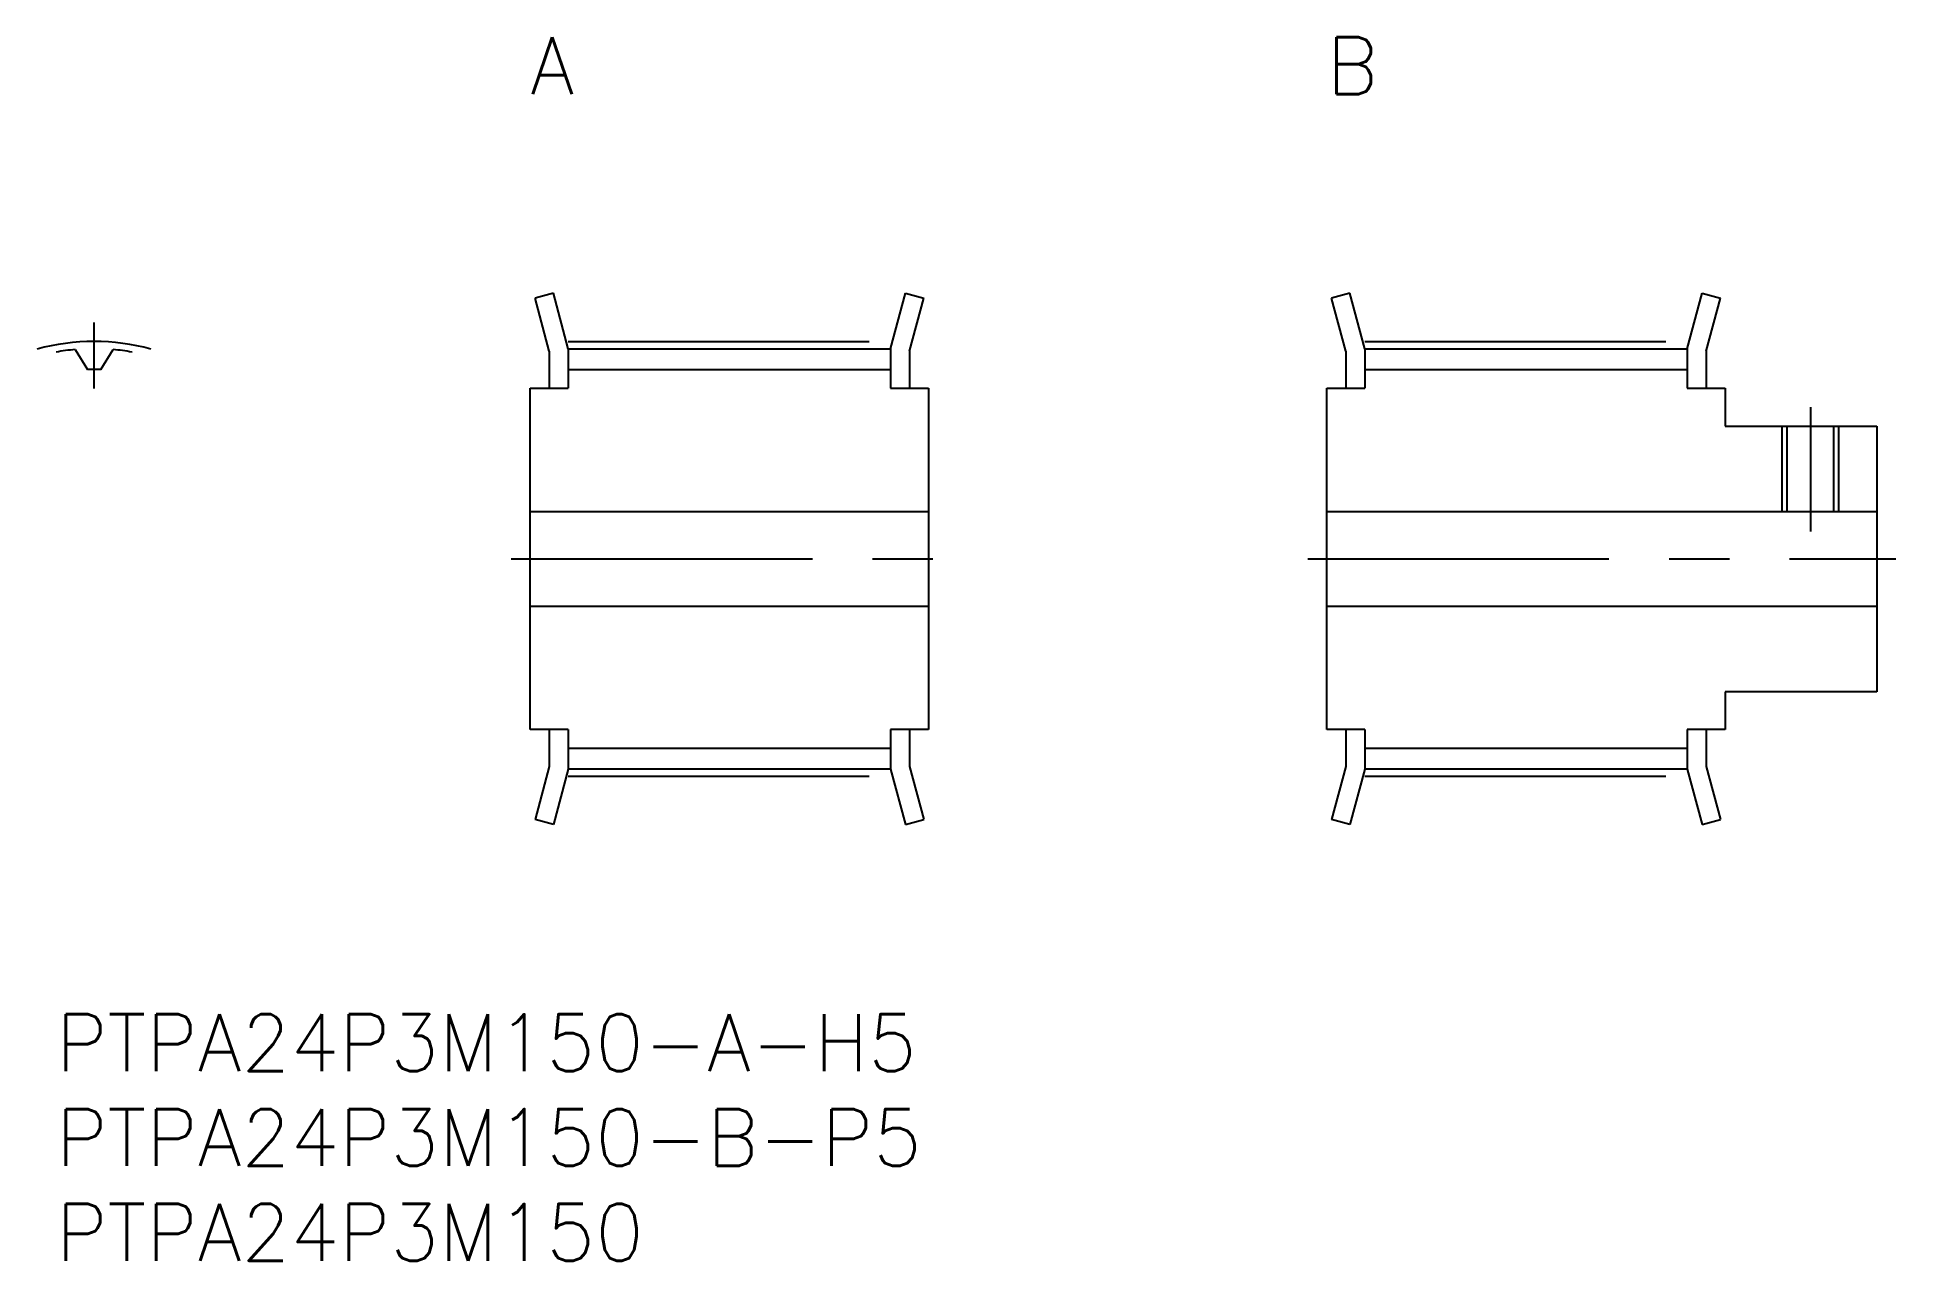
# Model space of a CAD drawing. Extents: x -1 to 97, y -13 to 51.5.
import ezdxf

# ---------------------------------------------------------------- set-up
doc = ezdxf.new("R2010")
doc.units = 0
doc.header["$LTSCALE"] = 0.5
doc.linetypes.add('CENTER', pattern=[50.8, 31.75, -6.35, 6.35, -6.35])
for name, color, linetype in [('MSM_CENTER', 1, 'CENTER'), ('MSM_CONTINUOUS', 7, 'CONTINUOUS'), ('MSM_NARROW', 5, 'CONTINUOUS'), ('MSM_PART_NUMBER', 7, 'CONTINUOUS')]:
    doc.layers.add(name, color=color, linetype=linetype)
doc.styles.get("Standard").update_dxf_attribs({"font": 'txt.shx', "height": 3, "bigfont": 'bigfont.shx'})

# ---------------------------------------------------------------- blocks, each defined once
blk = doc.blocks.new('*U99')
at = {"layer": 'MSM_PART_NUMBER'}
blk.add_text('PTPA24P3M150-B-P5', height=3, dxfattribs=at).set_placement((0, -8))
blk = doc.blocks.new('*U100')
at = {"layer": 'MSM_PART_NUMBER'}
blk.add_text('PTPA24P3M150', height=3, dxfattribs=at).set_placement((0, -13))
blk = doc.blocks.new('*U101')
at = {"layer": 'MSM_PART_NUMBER'}
blk.add_text('PTPA24P3M150-A-H5', height=3, dxfattribs=at).set_placement((0, -3))
blk = doc.blocks.new('*U102')
at = {"layer": 'MSM_PART_NUMBER'}
blk.add_text('B', height=3, dxfattribs=at).set_placement((67, 48.5))
blk = doc.blocks.new('*U103')
at = {"layer": 'MSM_PART_NUMBER'}
blk.add_text('A', height=3, dxfattribs=at).set_placement((25, 48.5))

msp = doc.modelspace()

# ---------------------------------------------------------------- linework, layer by layer
at = {"layer": 'MSM_CENTER'}
for p, q in [((2, 32.99), (2, 36.46)), ((26.998, 35.46), (44.002, 35.46)), ((68.998, 35.46), (86.002, 35.46)), ((92.5, 32), (92.5, 25.437)), ((24, 24), (47, 24)), ((66, 24), (97, 24)), ((26.998, 12.54), (44.002, 12.54)), ((68.998, 12.54), (86.002, 12.54))]:
    msp.add_line(p, q, dxfattribs=at)
msp.add_arc((2, 24), 11.46, 74.82429, 105.17571, dxfattribs=at)
at = {"layer": 'MSM_CONTINUOUS'}
for p, q in [((26.218, 38), (25.252, 37.741)), ((26, 34.948), (25.252, 37.741)), ((27, 35.08), (26.218, 38)), ((44, 35.08), (44.782, 38)), ((44.782, 38), (45.748, 37.741)), ((45, 34.948), (45.748, 37.741)), ((68.218, 38), (67.252, 37.741)), ((68, 34.948), (67.252, 37.741)), ((69, 35.08), (68.218, 38)), ((86, 35.08), (86.782, 38)), ((86.782, 38), (87.748, 37.741)), ((87, 34.948), (87.748, 37.741)), ((1, 35.035), (1.651, 33.984)), ((2.349, 33.984), (3, 35.035)), ((26, 34.948), (26, 33)), ((27, 35.08), (44, 35.08)), ((27, 35.08), (27, 33)), ((44, 35.08), (44, 33)), ((45, 34.948), (45, 33)), ((68, 34.948), (68, 33)), ((69, 35.08), (86, 35.08)), ((69, 35.08), (69, 33)), ((86, 35.08), (86, 33)), ((87, 34.948), (87, 33)), ((27, 33.99), (44, 33.99)), ((69, 33.99), (86, 33.99)), ((25, 33), (27, 33)), ((25, 15), (25, 33)), ((44, 33), (46, 33)), ((46, 33), (46, 15)), ((67, 33), (69, 33)), ((67, 15), (67, 33)), ((86, 33), (88, 33)), ((88, 33), (88, 31)), ((88, 31), (96, 31)), ((91.27, 26.5), (91.27, 31)), ((93.729, 26.5), (93.729, 31)), ((96, 31), (96, 17)), ((25, 26.5), (46, 26.5)), ((67, 26.5), (96, 26.5)), ((25, 21.5), (46, 21.5)), ((67, 21.5), (96, 21.5)), ((88, 17), (88, 15)), ((96, 17), (88, 17)), ((27, 15), (25, 15)), ((26, 15), (26, 13.052)), ((27, 15), (27, 12.92)), ((46, 15), (44, 15)), ((44, 15), (44, 12.92)), ((45, 15), (45, 13.052)), ((69, 15), (67, 15)), ((68, 15), (68, 13.052)), ((69, 15), (69, 12.92)), ((88, 15), (86, 15)), ((86, 15), (86, 12.92)), ((87, 15), (87, 13.052)), ((44, 14.01), (27, 14.01)), ((86, 14.01), (69, 14.01)), ((26, 13.052), (25.252, 10.259)), ((27, 12.92), (26.218, 10)), ((44, 12.92), (27, 12.92)), ((44, 12.92), (44.782, 10)), ((45, 13.052), (45.748, 10.259)), ((68, 13.052), (67.252, 10.259)), ((69, 12.92), (68.218, 10)), ((86, 12.92), (69, 12.92)), ((86, 12.92), (86.782, 10)), ((87, 13.052), (87.748, 10.259)), ((26.218, 10), (25.252, 10.259)), ((44.782, 10), (45.748, 10.259)), ((68.218, 10), (67.252, 10.259)), ((86.782, 10), (87.748, 10.259))]:
    msp.add_line(p, q, dxfattribs=at)
for radius, start, end in [(11.08, 95.17815, 100.3992), (11.08, 79.6008, 84.82185), (9.99, 87.99524, 92.00476)]:
    msp.add_arc((2, 24), radius, start, end, dxfattribs=at)
at = {"layer": 'MSM_NARROW'}
for p, q in [((91, 26.5), (91, 31)), ((94, 26.5), (94, 31))]:
    msp.add_line(p, q, dxfattribs=at)

# ---------------------------------------------------------------- block references
at = {"layer": 'MSM_CONTINUOUS'}
for name in ['*U103', '*U102', '*U101', '*U99', '*U100']:
    msp.add_blockref(name, (0, 0), dxfattribs=at)

doc.saveas('drawing.dxf')
